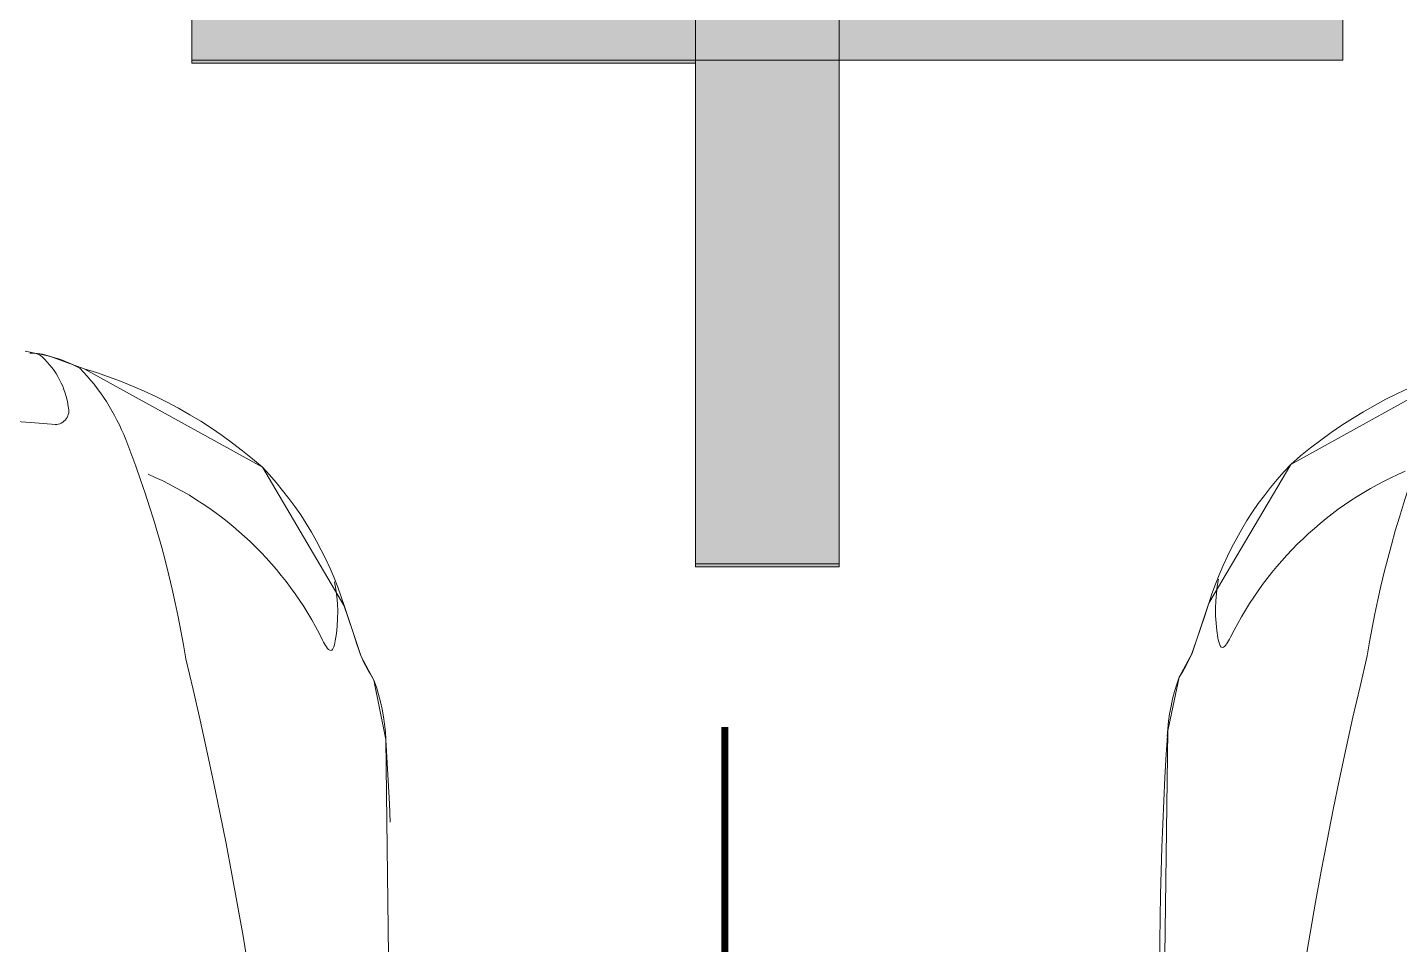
# Model space of a CAD drawing. Extents: x -2598 to 23780, y 0 to 8114.
# Drawn here: x 21035.4 to 21273.9, y 838.2 to 997.5 of the extents above; entities that cross this region are included whole.
import ezdxf
from ezdxf.xclip import XClip

# ---------------------------------------------------------------- set-up
doc = ezdxf.new("R2010")
doc.units = 0
doc.header["$LTSCALE"] = 25
doc.header["$MEASUREMENT"] = 0
doc.header["$XCLIPFRAME"] = 0
doc.layers.get('0').update_dxf_attribs({"color": 9, "lineweight": 9})
for name, color, linetype, lineweight in [('04', 9, 'Continuous', 9), ('06D', 9, 'Continuous', 9), ('21', 9, 'Continuous', 9)]:
    doc.layers.add(name, color=color, linetype=linetype, lineweight=lineweight)

# ---------------------------------------------------------------- blocks, each defined once
blk = doc.blocks.new('p-floor mark_01')
h = blk.add_hatch(color=0)
h.dxf.hatch_style = 1
h.paths.add_polyline_path([(100, 587.5), (12.5, 587.5), (12.5, 500), (-12.5, 500), (-12.5, 612.5), (100, 612.5)])
h = blk.add_hatch(color=0)
h.dxf.hatch_style = 1
h.paths.add_polyline_path([(587.5, 500), (587.5, 587.5), (500, 587.5), (500, 612.5), (612.5, 612.5), (612.5, 500)])
h = blk.add_hatch(color=0)
h.dxf.hatch_style = 1
h.paths.add_polyline_path([(-12.5, 100), (-12.5, -12.5), (100, -12.5), (100, 12.5), (12.5, 12.5), (12.5, 100)])
h = blk.add_hatch(color=0)
h.dxf.hatch_style = 1
h.paths.add_polyline_path([(500, 12.5), (587.5, 12.5), (587.5, 100), (612.5, 100), (612.5, -12.5), (500, -12.5)])
at = {"color": 0}
for points in [[(100, 587.5), (12.5, 587.5), (12.5, 500), (-12.5, 500), (-12.5, 612.5), (100, 612.5), (100, 587.5)], [(587.5, 500), (587.5, 587.5), (500, 587.5), (500, 612.5), (612.5, 612.5), (612.5, 500), (587.5, 500)], [(-12.5, 100), (-12.5, -12.5), (100, -12.5), (100, 12.5), (12.5, 12.5), (12.5, 100), (-12.5, 100)], [(500, 12.5), (587.5, 12.5), (587.5, 100), (612.5, 100), (612.5, -12.5), (500, -12.5), (500, 12.5)]]:
    blk.add_lwpolyline(points, close=True, dxfattribs=at)
blk = doc.blocks.new('Group-321-1')
at = {"lineweight": 0}
for points in [[(384782.3402966903, 69367.35298919129), (384782.3816751229, 69367.34140437085), (384782.4452552767, 69367.33317311786), (384782.7990547579, 69367.34397295988), (384783.036277071, 69367.49413952335), (384783.102098521, 69367.55806925843), (384783.1402993363, 69367.58425538782), (384783.2058003336, 69367.66632236853), (384783.5053245599, 69368.23258221608), (384783.540306937, 69368.33224291622), (384783.6890093816, 69368.59966389736), (384783.7466077069, 69368.6084239063), (384783.8084187516, 69368.66262315822), (384783.8147476728, 69368.6843675388), (384783.7336735199, 69368.6843675388), (384784.4562495247, 69370.08700017455), (384784.536334641, 69370.2161617595)], [(384782.874466604, 69371.0739785558), (384782.8142959055, 69370.9298333333), (384782.0989579112, 69369.5315053641), (384782.0492403426, 69369.59011353157), (384782.0345796579, 69369.57315460613), (384782.0265719897, 69369.49133745974), (384782.0530293756, 69369.43943073365), (384781.9224232807, 69369.16272069358), (384781.8618378587, 69369.07620232357), (384781.572733821, 69368.4935200099), (384781.5478329869, 69368.4016861774), (384781.5487652927, 69368.35456400849), (384781.535104096, 69368.2638132716), (384781.5515142901, 69367.98434943637), (384781.5515142901, 69367.98434943637), (384781.7489756022, 69367.69058126317)]]:
    blk.add_lwpolyline(points, dxfattribs=at)
for centre, radius, start, end in [((384787.053175222, 69366.13740280231), 5.965444346038106, 150.4859381148569, 156.7364650485879), ((384789.1280892799, 69366.44559309975), 7.518706228063415, 159.6869696588059, 166.351560767887), ((384781.8971335092, 69368.35772794568), 0.3520556503604513, 155.674600036337, 172.8272365742936), ((384781.2507015888, 69368.37223716514), 0.2985871932513548, 356.6067216570964, 5.66016134063183), ((384777.1322378698, 69372.60319780724), 7.518706227856923, 319.3045656259003, 325.9691568272747), ((384764.3471729328, 69370.88590239074), 17.38678604634456, 351.3261701355285, 351.6312925582594), ((384781.8006690071, 69368.14100545777), 0.280929753177643, 142.9980094470155, 163.9070246264475), ((384781.6108113529, 69368.28765831693), 0.0411438464539288, 126.4312649320135, 146.9765236121961), ((384781.5893623901, 69368.31792605919), 0.0039790854840795, 74.7911836373757, 133.7856326445536), ((384781.584452327, 69368.31345056061), 0.0102270300912391, 1.637601306852396, 54.39629475396457), ((384781.5006214761, 69368.30128172236), 0.09488540598161099, 358.816994299394, 7.383893231302007), ((384782.2011879791, 69368.28944747361), 0.605781818662173, 179.0659416800502, 219.4797755979876), ((384782.1372638864, 69368.15895853838), 0.6112208503833015, 170.0439005854987, 196.5990624265012), ((384783.5739930695, 69367.65105117156), 1.842265409779598, 162.0198581950229, 174.3283621307194), ((384778.0913312027, 69370.73761757957), 5.965444345839508, 328.9196613507256, 335.1701882821022), ((384782.3165630052, 69368.28534245209), 0.8221291455187599, 201.4761581976096, 226.3392365936705), ((384781.3492981713, 69368.79301194695), 1.842265409917505, 311.3277641313319, 323.6362681777017), ((384782.9009679686, 69367.8424484893), 0.3520556507087822, 312.828889903144, 329.9815262294022), ((384784.0734452068, 69371.3937061488), 4.273889901074466, 243.0220161175712, 247.6072103573131), ((384783.0862381875, 69367.48736692885), 0.0948854059176445, 118.2722331390893, 126.839132111113), ((384783.0472591229, 69367.56257547026), 0.0102270301144433, 71.25983290709485, 124.0185261504152), ((384783.0109369656, 69367.56895817883), 0.0411438464094715, 338.6796030238081, 359.2248616074733), ((384783.0480334304, 69367.56917389837), 0.0039790853336872, 351.8704943628009, 50.86494417038347), ((384783.2895747219, 69367.32566078023), 0.2985871930353492, 119.995965032492, 129.049404645721), ((384782.668248841, 69368.04969990898), 0.6057818186550332, 266.1763506422281, 306.5901848306168), ((384782.7811054278, 69367.6377364765), 0.2809297532821471, 321.7491018256342, 342.658117023229), ((384795.1853947904, 69355.05629817258), 17.38678604633298, 134.0248337296906, 134.3299561979312), ((384782.5994852302, 69367.92169515246), 0.6112208505875798, 289.0570639881478, 315.6122256565616), ((384782.4332587367, 69367.42102446435), 0.0243161161897754, 315.6608603763217, 61.89117663580639), ((384782.3323026803, 69367.48781600955), 0.1449324580284345, 285.4733600371055, 325.2346436156128), ((384782.3146730294, 69367.69504234257), 0.3802511142623957, 288.9863843949592, 311.3456532616339), ((384782.3942307805, 69367.43638762094), 0.0958410028102468, 241.6486427703407, 262.7888675763328), ((384782.364355668, 69367.37454923353), 0.0272133223830799, 253.3717913403474, 283.4543547948513), ((384782.431717333, 69367.55447361052), 0.2188669085771363, 256.7828547440725, 272.2194747242026), ((384782.5976590696, 69368.14105269796), 0.8221291456024498, 259.3168899770112, 284.1799681154629)]:
    blk.add_arc(centre, radius, start, end, dxfattribs=at)
blk = doc.blocks.new('p-audi_arac')
at = {"layer": '04', "xscale": 99.99999999999999, "yscale": 99.99999999999999, "zscale": 99.99999999999999, "rotation": 117.1763778173343}
blk.add_blockref('Group-321-1', (23745751.03005597, -31061967.79136416), dxfattribs=at)
blk = doc.blocks.new('p-audi_floor marks')
at = {"layer": '04'}
ref = blk.add_blockref('p-audi_arac', (2042.39130499975, -824.7932923851271), dxfattribs=dict(at, xscale=-1, rotation=270))
XClip(ref).set_block_clipping_path([(442.9100702572978, 108.13340194914053), (425.87143632766674, 108.13340194914053), (407.2241896280102, 97.47850997575006), (396.2257734519443, 99.02327652921304), (399.14577108219214, 107.47031665143004), (75.44537290855783, 107.47031665143004), (75.44537290855806, 292.3853972147299), (398.3798216949434, 292.3853972147299), (398.3798216949434, 303.69640381251156), (416.50611721305904, 303.69640381251156), (416.50611721305904, 292.0856582628003), (620.4144020041493, 292.0856582628003), (620.4144020041493, 90.49694499821271)])
ref = blk.add_blockref('p-audi_arac', (2361.315548271454, -824.2882967477108), dxfattribs=dict(at, xscale=-1, rotation=270))
XClip(ref).set_block_clipping_path([(442.9100702572978, 108.13340194914053), (425.87143632766674, 108.13340194914053), (407.2241896280102, 97.47850997575006), (396.2257734519443, 99.02327652921304), (399.14577108219214, 107.47031665143004), (75.44537290855783, 107.47031665143004), (75.44537290855806, 292.3853972147299), (398.3798216949434, 292.3853972147299), (398.3798216949434, 303.69640381251156), (416.50611721305904, 303.69640381251156), (416.50611721305904, 292.0856582628003), (620.4144020041493, 292.0856582628003), (620.4144020041493, 90.49694499821271)])
at = {"layer": '06D', "color": 253}
for p in [(1800, -173.1941707850492), (2400, -173.1941707850492), (1800, -773.6991664224647), (2400, -773.1941707850482)]:
    blk.add_blockref('p-floor mark_01', p, dxfattribs=at)

msp = doc.modelspace()

# ---------------------------------------------------------------- linework, layer by layer
at = {"layer": '21', "const_width": 1.199999999999999}
msp.add_lwpolyline([(21156.60874361188, 875.9945127727697), (21156.60874361188, 785.9945127727697), (21146.92750068928, 802.7629173951282)], dxfattribs=at)

# ---------------------------------------------------------------- block references
at = {"layer": '04', "color": 252}
msp.add_blockref('p-audi_floor marks', (18763.99999999921, 1177.499995651093), dxfattribs=at)

doc.saveas('drawing.dxf')
